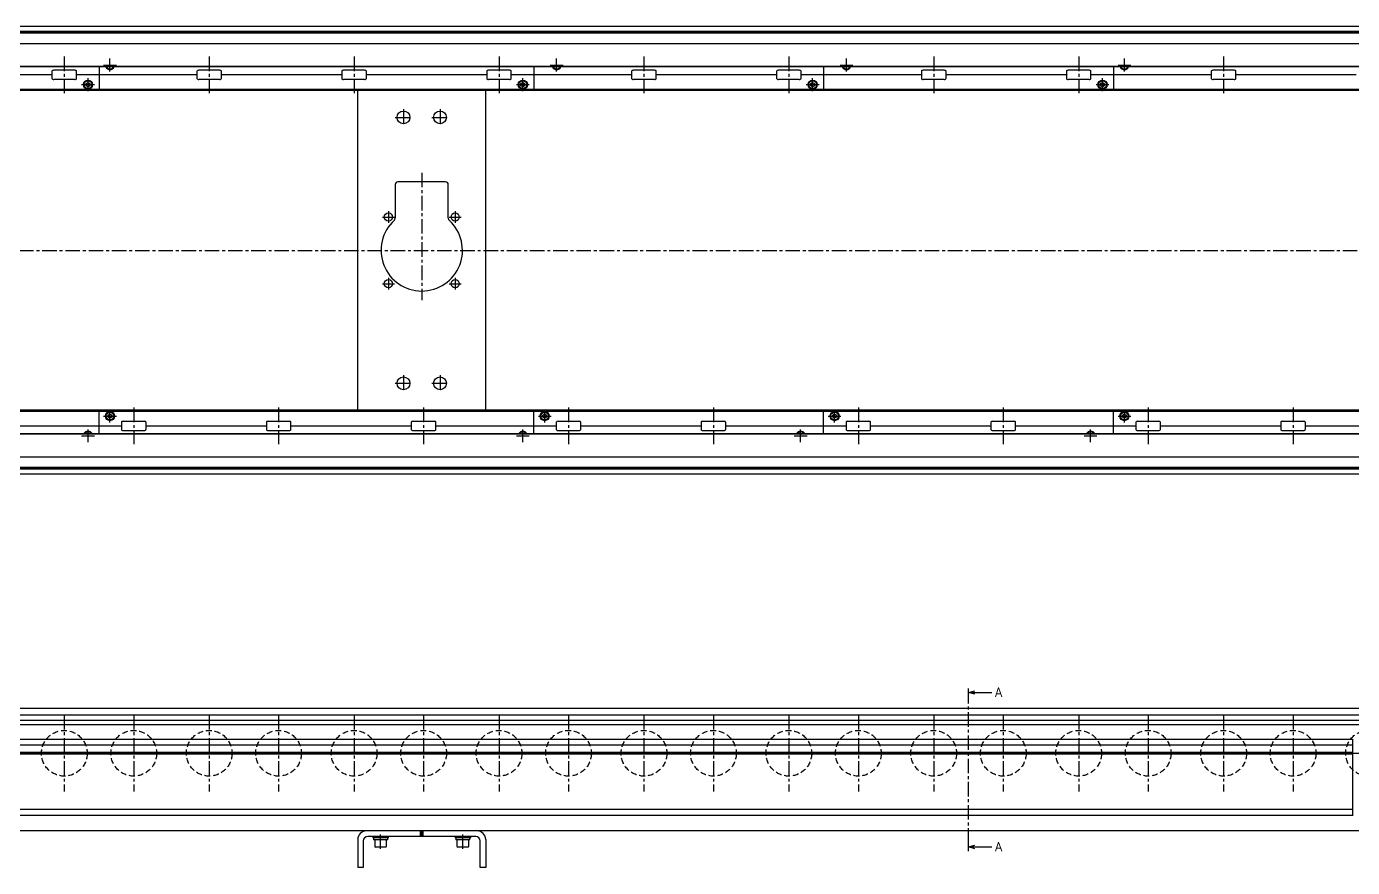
# Model space of a CAD drawing. Extents: x -10 to 4608, y -8 to 1001.
# Drawn here: x 2273 to 3723, y 28 to 948 of the extents above; entities that cross this region are included whole.
import ezdxf

# ---------------------------------------------------------------- set-up
doc = ezdxf.new("R2010")
doc.units = 0
doc.header["$LTSCALE"] = 0.5
doc.linetypes.add('CENTER', pattern=[50.8, 31.75, -6.35, 6.35, -6.35])
doc.linetypes.add('DASHED', pattern=[19.05, 12.7, -6.35])
for name, color, linetype in [('MSM_CENTER', 1, 'CENTER'), ('MSM_CONTINUOUS', 7, 'CONTINUOUS'), ('MSM_DASHED', 4, 'DASHED'), ('MSM_PART_NUMBER', 7, 'CONTINUOUS')]:
    doc.layers.add(name, color=color, linetype=linetype)
doc.styles.get("Standard").update_dxf_attribs({"font": 'txt.shx', "height": 10, "bigfont": 'bigfont.shx'})

# ---------------------------------------------------------------- blocks, each defined once
blk = doc.blocks.new('*U88')
at = {"layer": 'MSM_PART_NUMBER'}
blk.add_text('A', height=10, dxfattribs=at).set_placement((3332.3, 214.9))
blk = doc.blocks.new('*U89')
at = {"layer": 'MSM_PART_NUMBER'}
blk.add_text('A', height=10, dxfattribs=at).set_placement((3332.3, 45.9))

msp = doc.modelspace()

# ---------------------------------------------------------------- linework, layer by layer
at = {"layer": 'MSM_CENTER'}
for p, q in [((2314.3, 915.5), (2314.3, 875.5)), ((2472.8, 915.5), (2472.8, 875.5)), ((2631.3, 915.5), (2631.3, 875.5)), ((2789.8, 915.5), (2789.8, 875.5)), ((2948.3, 915.5), (2948.3, 875.5)), ((3106.8, 915.5), (3106.8, 875.5)), ((3265.2, 915.5), (3265.2, 875.5)), ((3423.8, 915.5), (3423.8, 875.5)), ((3582.3, 915.5), (3582.3, 875.5)), ((2357.3, 906.2), (2371.3, 906.2)), ((2364.3, 899.2), (2364.3, 913.2)), ((2845.8, 906.2), (2859.8, 906.2)), ((2852.8, 899.2), (2852.8, 913.2)), ((3162.8, 906.2), (3176.8, 906.2)), ((3169.8, 899.2), (3169.8, 913.2)), ((3466.8, 906.2), (3480.8, 906.2)), ((3473.8, 899.2), (3473.8, 913.2)), ((2333.3, 884.8), (2347.3, 884.8)), ((2340.3, 877.7), (2340.3, 891.8)), ((2808.8, 884.8), (2822.8, 884.8)), ((2815.8, 877.7), (2815.8, 891.8)), ((3125.8, 884.8), (3139.8, 884.8)), ((3132.8, 877.7), (3132.8, 891.8)), ((3442.8, 884.8), (3456.8, 884.8)), ((3449.8, 877.7), (3449.8, 891.8)), ((2685.3, 857.9), (2685.3, 839.9)), ((2725.3, 857.9), (2725.3, 839.9)), ((2676.3, 848.9), (2694.3, 848.9)), ((2716.3, 848.9), (2734.3, 848.9)), ((2705.3, 788.4), (2705.3, 648.9)), ((2662.3, 739.9), (2675.3, 739.9)), ((2668.8, 746.4), (2668.8, 733.4)), ((2735.3, 739.9), (2748.3, 739.9)), ((2741.8, 746.4), (2741.8, 733.4)), ((359.8, 703.4), (3950.9, 703.4)), ((2668.8, 673.4), (2668.8, 660.4)), ((2741.8, 673.4), (2741.8, 660.4)), ((2662.3, 666.9), (2675.3, 666.9)), ((2735.3, 666.9), (2748.3, 666.9)), ((2685.3, 566.9), (2685.3, 548.9)), ((2725.3, 566.9), (2725.3, 548.9)), ((2676.3, 557.9), (2694.3, 557.9)), ((2716.3, 557.9), (2734.3, 557.9)), ((2364.3, 515), (2364.3, 529)), ((2390.3, 531.3), (2390.3, 491.3)), ((2548.7, 531.3), (2548.7, 491.3)), ((2707.3, 531.3), (2707.3, 491.3)), ((2839.8, 515), (2839.8, 529)), ((2865.8, 531.3), (2865.8, 491.3)), ((3024.3, 531.3), (3024.3, 491.3)), ((3156.8, 515), (3156.8, 529)), ((3182.8, 531.3), (3182.8, 491.3)), ((3341.3, 531.3), (3341.3, 491.3)), ((3473.8, 515), (3473.8, 529)), ((3499.8, 531.3), (3499.8, 491.3)), ((3658.3, 531.3), (3658.3, 491.3)), ((2357.3, 522), (2371.3, 522)), ((2832.8, 522), (2846.8, 522)), ((3149.8, 522), (3163.8, 522)), ((3466.8, 522), (3480.8, 522)), ((2333.3, 500.5), (2347.3, 500.5)), ((2340.3, 493.5), (2340.3, 507.5)), ((2808.8, 500.5), (2822.8, 500.5)), ((2815.8, 493.5), (2815.8, 507.5)), ((3112.7, 500.5), (3126.8, 500.5)), ((3119.7, 493.5), (3119.7, 507.5)), ((3429.8, 500.5), (3443.8, 500.5)), ((3436.8, 493.5), (3436.8, 507.5)), ((3303.3, 55), (3303.3, 215)), ((2314.3, 195), (2314.3, 111)), ((2390.3, 195), (2390.3, 111)), ((2472.8, 195), (2472.8, 111)), ((2548.7, 195), (2548.7, 111)), ((2631.3, 195), (2631.3, 111)), ((2707.3, 195), (2707.3, 111)), ((2789.8, 195), (2789.8, 111)), ((2865.8, 195), (2865.8, 111)), ((2948.3, 195), (2948.3, 111)), ((3024.3, 195), (3024.3, 111)), ((3106.8, 195), (3106.8, 111)), ((3182.8, 195), (3182.8, 111)), ((3265.2, 195), (3265.2, 111)), ((3341.3, 195), (3341.3, 111)), ((3423.8, 195), (3423.8, 111)), ((3499.8, 195), (3499.8, 111)), ((3582.3, 195), (3582.3, 111)), ((3658.3, 195), (3658.3, 111)), ((367.2, 153), (3941.2, 153)), ((2660.3, 48.4), (2660.3, 64)), ((2750.3, 48.4), (2750.3, 64))]:
    msp.add_line(p, q, dxfattribs=at)
at = {"layer": 'MSM_CONTINUOUS'}
for p, q in [((3940.8, 948.4), (370.7, 948.4)), ((3939.2, 948.3), (372.3, 948.3)), ((3914.6, 942.9), (396.9, 942.9)), ((3939.2, 929.5), (372.3, 929.5)), ((3914.6, 941.2), (396.9, 941.2)), ((3914.5, 942), (397, 942)), ((3939.2, 904.1), (372.3, 904.1)), ((3939.2, 904.5), (422.2, 904.5)), ((2300.8, 899.5), (2300.8, 891.5)), ((2325.7, 900.5), (2302.8, 900.5)), ((2327.7, 891.5), (2327.7, 899.5)), ((2352.3, 904.1), (2352.3, 879.4)), ((2364.3, 903.9), (2363.9, 904.1)), ((2364.6, 904.1), (2364.3, 903.9)), ((2459.3, 899.5), (2459.3, 891.5)), ((2484.2, 900.5), (2461.3, 900.5)), ((2486.2, 891.5), (2486.2, 899.5)), ((2617.8, 899.5), (2617.8, 891.5)), ((2642.7, 900.5), (2619.8, 900.5)), ((2644.7, 891.5), (2644.7, 899.5)), ((2776.3, 899.5), (2776.3, 891.5)), ((2801.2, 900.5), (2778.3, 900.5)), ((2803.2, 891.5), (2803.2, 899.5)), ((2827.8, 904.1), (2827.8, 879.4)), ((2852.8, 903.9), (2852.4, 904.1)), ((2853.1, 904.1), (2852.8, 903.9)), ((2934.8, 899.5), (2934.8, 891.5)), ((2959.7, 900.5), (2936.8, 900.5)), ((2961.7, 891.5), (2961.7, 899.5)), ((3093.3, 899.5), (3093.3, 891.5)), ((3118.2, 900.5), (3095.3, 900.5)), ((3120.2, 891.5), (3120.2, 899.5)), ((3144.8, 904.1), (3144.8, 879.4)), ((3169.8, 903.9), (3169.4, 904.1)), ((3170.1, 904.1), (3169.8, 903.9)), ((3251.8, 899.5), (3251.8, 891.5)), ((3276.7, 900.5), (3253.8, 900.5)), ((3278.7, 891.5), (3278.7, 899.5)), ((3410.3, 899.5), (3410.3, 891.5)), ((3435.2, 900.5), (3412.3, 900.5)), ((3437.2, 891.5), (3437.2, 899.5)), ((3461.8, 904.1), (3461.8, 879.4)), ((3473.8, 903.9), (3473.4, 904.1)), ((3474.1, 904.1), (3473.8, 903.9)), ((3568.8, 899.5), (3568.8, 891.5)), ((3593.7, 900.5), (3570.8, 900.5)), ((3595.7, 891.5), (3595.7, 899.5)), ((2300.8, 895.5), (2169.2, 895.5)), ((2325.7, 890.5), (2302.8, 890.5)), ((2459.3, 895.5), (2327.7, 895.5)), ((2338.3, 885.9), (2340.3, 887.1)), ((2338.3, 883.6), (2338.3, 885.9)), ((2340.3, 887.1), (2342.3, 885.9)), ((2342.3, 885.9), (2342.3, 883.6)), ((2484.2, 890.5), (2461.3, 890.5)), ((2617.8, 895.5), (2486.2, 895.5)), ((2642.7, 890.5), (2619.8, 890.5)), ((2776.3, 895.5), (2644.7, 895.5)), ((2801.2, 890.5), (2778.3, 890.5)), ((2934.8, 895.5), (2803.2, 895.5)), ((2813.8, 885.9), (2815.8, 887.1)), ((2813.8, 883.6), (2813.8, 885.9)), ((2815.8, 887.1), (2817.8, 885.9)), ((2817.8, 885.9), (2817.8, 883.6)), ((2959.7, 890.5), (2936.8, 890.5)), ((3093.3, 895.5), (2961.7, 895.5)), ((3118.2, 890.5), (3095.3, 890.5)), ((3251.8, 895.5), (3120.2, 895.5)), ((3130.8, 885.9), (3132.8, 887.1)), ((3130.8, 883.6), (3130.8, 885.9)), ((3132.8, 887.1), (3134.8, 885.9)), ((3134.8, 885.9), (3134.8, 883.6)), ((3276.7, 890.5), (3253.8, 890.5)), ((3410.3, 895.5), (3278.7, 895.5)), ((3435.2, 890.5), (3412.3, 890.5)), ((3568.8, 895.5), (3437.2, 895.5)), ((3447.8, 885.9), (3449.8, 887.1)), ((3447.8, 883.6), (3447.8, 885.9)), ((3449.8, 887.1), (3451.8, 885.9)), ((3451.8, 885.9), (3451.8, 883.6)), ((3593.7, 890.5), (3570.8, 890.5)), ((3727.3, 895.5), (3595.7, 895.5)), ((3937.3, 879.4), (450.3, 879.4)), ((3940.8, 878.4), (450.3, 878.4)), ((2340.3, 882.4), (2338.3, 883.6)), ((2342.3, 883.6), (2340.3, 882.4)), ((2635.3, 528.4), (2635.3, 878.4)), ((2775.3, 528.4), (2775.3, 878.4)), ((2815.8, 882.4), (2813.8, 883.6)), ((2817.8, 883.6), (2815.8, 882.4)), ((3132.8, 882.4), (3130.8, 883.6)), ((3134.8, 883.6), (3132.8, 882.4)), ((3449.8, 882.4), (3447.8, 883.6)), ((3451.8, 883.6), (3449.8, 882.4)), ((2676.3, 775.4), (2676.3, 738.5)), ((2731.3, 778.4), (2679.3, 778.4)), ((2734.3, 738.5), (2734.3, 775.4)), ((3940.8, 528.4), (450.3, 528.4)), ((450.3, 527.4), (3937.3, 527.4)), ((2352.3, 502.6), (2352.3, 527.4)), ((2362.3, 523.2), (2364.3, 524.4)), ((2362.3, 520.9), (2362.3, 523.2)), ((2364.3, 524.4), (2366.3, 523.2)), ((2366.3, 523.2), (2366.3, 520.9)), ((2827.8, 502.6), (2827.8, 527.4)), ((2837.8, 523.2), (2839.8, 524.4)), ((2837.8, 520.9), (2837.8, 523.2)), ((2839.8, 524.4), (2841.8, 523.2)), ((2841.8, 523.2), (2841.8, 520.9)), ((3144.8, 502.6), (3144.8, 527.4)), ((3154.8, 523.2), (3156.8, 524.4)), ((3154.8, 520.9), (3154.8, 523.2)), ((3156.8, 524.4), (3158.8, 523.2)), ((3158.8, 523.2), (3158.8, 520.9)), ((3461.8, 502.6), (3461.8, 527.4)), ((3471.8, 523.2), (3473.8, 524.4)), ((3471.8, 520.9), (3471.8, 523.2)), ((3473.8, 524.4), (3475.8, 523.2)), ((3475.8, 523.2), (3475.8, 520.9)), ((2245.2, 511.3), (2376.8, 511.3)), ((2364.3, 519.7), (2362.3, 520.9)), ((2366.3, 520.9), (2364.3, 519.7)), ((2376.8, 515.3), (2376.8, 507.3)), ((2378.8, 516.3), (2401.7, 516.3)), ((2403.7, 507.3), (2403.7, 515.3)), ((2403.7, 511.3), (2535.3, 511.3)), ((2535.3, 515.3), (2535.3, 507.3)), ((2537.3, 516.3), (2560.2, 516.3)), ((2562.2, 507.3), (2562.2, 515.3)), ((2562.2, 511.3), (2693.8, 511.3)), ((2693.8, 515.3), (2693.8, 507.3)), ((2695.8, 516.3), (2718.7, 516.3)), ((2720.7, 507.3), (2720.7, 515.3)), ((2720.7, 511.3), (2852.3, 511.3)), ((2839.8, 519.7), (2837.8, 520.9)), ((2841.8, 520.9), (2839.8, 519.7)), ((2852.3, 515.3), (2852.3, 507.3)), ((2854.3, 516.3), (2877.2, 516.3)), ((2879.2, 507.3), (2879.2, 515.3)), ((2879.2, 511.3), (3010.8, 511.3)), ((3010.8, 515.3), (3010.8, 507.3)), ((3012.8, 516.3), (3035.7, 516.3)), ((3037.7, 507.3), (3037.7, 515.3)), ((3037.7, 511.3), (3169.3, 511.3)), ((3156.8, 519.7), (3154.8, 520.9)), ((3158.8, 520.9), (3156.8, 519.7)), ((3169.3, 515.3), (3169.3, 507.3)), ((3171.3, 516.3), (3194.2, 516.3)), ((3196.2, 507.3), (3196.2, 515.3)), ((3196.2, 511.3), (3327.8, 511.3)), ((3327.8, 515.3), (3327.8, 507.3)), ((3329.8, 516.3), (3352.7, 516.3)), ((3354.7, 507.3), (3354.7, 515.3)), ((3354.7, 511.3), (3486.3, 511.3)), ((3473.8, 519.7), (3471.8, 520.9)), ((3475.8, 520.9), (3473.8, 519.7)), ((3486.3, 515.3), (3486.3, 507.3)), ((3488.3, 516.3), (3511.2, 516.3)), ((3513.2, 507.3), (3513.2, 515.3)), ((3513.2, 511.3), (3644.8, 511.3)), ((3644.8, 515.3), (3644.8, 507.3)), ((3646.8, 516.3), (3669.7, 516.3)), ((3671.7, 507.3), (3671.7, 515.3)), ((3671.7, 511.3), (3803.3, 511.3)), ((3939.2, 502.6), (372.3, 502.6)), ((3939.2, 502.2), (422.2, 502.2)), ((2339.9, 502.6), (2340.3, 502.9)), ((2340.3, 502.9), (2340.6, 502.6)), ((2378.8, 506.3), (2401.7, 506.3)), ((2537.3, 506.3), (2560.2, 506.3)), ((2695.8, 506.3), (2718.7, 506.3)), ((2815.4, 502.6), (2815.8, 502.9)), ((2815.8, 502.9), (2816.1, 502.6)), ((2854.3, 506.3), (2877.2, 506.3)), ((3012.8, 506.3), (3035.7, 506.3)), ((3119.4, 502.6), (3119.7, 502.9)), ((3119.7, 502.9), (3120.1, 502.6)), ((3171.3, 506.3), (3194.2, 506.3)), ((3329.8, 506.3), (3352.7, 506.3)), ((3436.4, 502.6), (3436.8, 502.9)), ((3436.8, 502.9), (3437.1, 502.6)), ((3488.3, 506.3), (3511.2, 506.3)), ((3646.8, 506.3), (3669.7, 506.3)), ((3939.2, 477.2), (372.3, 477.2)), ((3914.6, 465.6), (396.9, 465.6)), ((3914.5, 464.7), (397, 464.7)), ((3940.8, 458.4), (370.7, 458.4)), ((3939.2, 458.4), (372.3, 458.4)), ((3914.6, 463.9), (396.9, 463.9)), ((3303.3, 215), (3303.3, 224)), ((3303.3, 219.5), (3310.3, 221.4)), ((3303.3, 219.5), (3328.9, 219.5)), ((3310.3, 217.6), (3303.3, 219.5)), ((3939.2, 202), (372.3, 202)), ((3939.2, 194.6), (674.4, 194.6)), ((3823.2, 189), (676.7, 189)), ((3823.2, 184), (678.7, 184)), ((3723.2, 168.2), (667.3, 168.2)), ((3723.2, 161.8), (682.3, 161.8)), ((3723.2, 168.5), (3723.2, 84.5)), ((3723.2, 153.9), (682.3, 153.9)), ((3723.2, 153), (682.3, 153)), ((3723.2, 152.1), (682.3, 152.1)), ((3723.2, 91.3), (682.3, 91.3)), ((3723.2, 84.8), (679.8, 84.8)), ((3940.8, 68), (472.3, 68)), ((2635.3, 58.5), (2635.3, 28)), ((2764.3, 62), (2646.3, 62)), ((2651.8, 62), (2651.8, 60.4)), ((2668.8, 60.4), (2651.8, 60.4)), ((2652.6, 60.4), (2652.6, 58.4)), ((2668, 58.4), (2652.6, 58.4)), ((2653.8, 58.4), (2653.8, 51.2)), ((2666.8, 51.2), (2666.8, 58.4)), ((2668, 58.4), (2668, 60.4)), ((2668.8, 60.4), (2668.8, 62)), ((2703.8, 62), (2703.8, 68)), ((2705.3, 62), (2705.3, 68)), ((2706.8, 62), (2706.8, 68)), ((2741.8, 62), (2741.8, 60.4)), ((2758.8, 60.4), (2741.8, 60.4)), ((2742.6, 60.4), (2742.6, 58.4)), ((2758, 58.4), (2742.6, 58.4)), ((2743.8, 58.4), (2743.8, 51.2)), ((2756.8, 51.2), (2756.8, 58.4)), ((2758, 58.4), (2758, 60.4)), ((2758.8, 60.4), (2758.8, 62)), ((2775.3, 58.5), (2775.3, 28)), ((2641.3, 57), (2641.3, 28)), ((2665.9, 50.4), (2654.6, 50.4)), ((2755.9, 50.4), (2744.6, 50.4)), ((2769.3, 28), (2769.3, 57)), ((3303.3, 46), (3303.3, 55)), ((3303.3, 50.5), (3310.3, 52.4)), ((3310.3, 48.6), (3303.3, 50.5)), ((3303.3, 50.5), (3328.9, 50.5)), ((2641.3, 28), (2635.3, 28)), ((2775.3, 28), (2769.3, 28))]:
    msp.add_line(p, q, dxfattribs=at)
for centre, radius in [((2340.3, 884.8), 5), ((2340.3, 884.8), 4.25), ((2815.8, 884.8), 5), ((2815.8, 884.8), 4.25), ((3132.8, 884.8), 5), ((3132.8, 884.8), 4.25), ((3449.8, 884.8), 5), ((3449.8, 884.8), 4.25), ((2685.3, 848.9), 7), ((2725.3, 848.9), 7), ((2668.8, 739.9), 4.5), ((2741.8, 739.9), 4.5), ((2668.8, 666.9), 4.5), ((2741.8, 666.9), 4.5), ((2685.3, 557.9), 7), ((2725.3, 557.9), 7), ((2364.3, 522), 5), ((2364.3, 522), 4.25), ((2839.8, 522), 5), ((2839.8, 522), 4.25), ((3156.8, 522), 5), ((3156.8, 522), 4.25), ((3473.8, 522), 5), ((3473.8, 522), 4.25)]:
    msp.add_circle(centre, radius, dxfattribs=at)
for centre, radius, start, end in [((2301.7, 899.4), 0.882, 115.5328, 172.1027), ((2302.8, 897.1), 3.41, 89.6687, 115.2454), ((2325.7, 897.1), 3.41, 64.7546, 90.3313), ((2326.8, 899.4), 0.882, 7.8973, 64.4672), ((2364.3, 906.2), 5, 204.8346, 335.1654), ((2364.3, 906.2), 4.25, 209.6116, 330.3884), ((2460.2, 899.4), 0.882, 115.5328, 172.1027), ((2461.3, 897.1), 3.41, 89.6687, 115.2454), ((2484.2, 897.1), 3.41, 64.7546, 90.3313), ((2485.3, 899.4), 0.882, 7.8973, 64.4672), ((2618.7, 899.4), 0.882, 115.5328, 172.1027), ((2619.8, 897.1), 3.41, 89.6687, 115.2454), ((2642.7, 897.1), 3.41, 64.7546, 90.3313), ((2643.8, 899.4), 0.882, 7.8973, 64.4672), ((2777.2, 899.4), 0.882, 115.5328, 172.1027), ((2778.3, 897.1), 3.41, 89.6687, 115.2454), ((2801.2, 897.1), 3.41, 64.7546, 90.3313), ((2802.3, 899.4), 0.882, 7.8973, 64.4672), ((2852.8, 906.2), 5, 204.8346, 335.1654), ((2852.8, 906.2), 4.25, 209.6116, 330.3884), ((2935.7, 899.4), 0.882, 115.5328, 172.1027), ((2936.8, 897.1), 3.41, 89.6687, 115.2454), ((2959.7, 897.1), 3.41, 64.7546, 90.3313), ((2960.8, 899.4), 0.882, 7.8973, 64.4672), ((3094.2, 899.4), 0.882, 115.5328, 172.1027), ((3095.3, 897.1), 3.41, 89.6687, 115.2454), ((3118.2, 897.1), 3.41, 64.7546, 90.3313), ((3119.3, 899.4), 0.882, 7.8973, 64.4672), ((3169.8, 906.2), 5, 204.8346, 335.1654), ((3169.8, 906.2), 4.25, 209.6116, 330.3884), ((3252.7, 899.4), 0.882, 115.5328, 172.1027), ((3253.8, 897.1), 3.41, 89.6687, 115.2454), ((3276.7, 897.1), 3.41, 64.7546, 90.3313), ((3277.8, 899.4), 0.882, 7.8973, 64.4672), ((3411.2, 899.4), 0.882, 115.5328, 172.1027), ((3412.3, 897.1), 3.41, 89.6687, 115.2454), ((3435.2, 897.1), 3.41, 64.7546, 90.3313), ((3436.3, 899.4), 0.882, 7.8973, 64.4672), ((3473.8, 906.2), 5, 204.8346, 335.1654), ((3473.8, 906.2), 4.25, 209.6116, 330.3884), ((3569.7, 899.4), 0.882, 115.5328, 172.1027), ((3570.8, 897.1), 3.41, 89.6687, 115.2454), ((3593.7, 897.1), 3.41, 64.7546, 90.3313), ((3594.8, 899.4), 0.882, 7.8973, 64.4672), ((2301.7, 891.6), 0.882, 187.8973, 244.4672), ((2302.8, 893.9), 3.41, 244.7546, 270.3313), ((2325.7, 893.9), 3.41, 269.6687, 295.2454), ((2326.8, 891.6), 0.882, 295.5328, 352.1027), ((2460.2, 891.6), 0.882, 187.8973, 244.4672), ((2461.3, 893.9), 3.41, 244.7546, 270.3313), ((2484.2, 893.9), 3.41, 269.6687, 295.2454), ((2485.3, 891.6), 0.882, 295.5328, 352.1027), ((2618.7, 891.6), 0.882, 187.8973, 244.4672), ((2619.8, 893.9), 3.41, 244.7546, 270.3313), ((2642.7, 893.9), 3.41, 269.6687, 295.2454), ((2643.8, 891.6), 0.882, 295.5328, 352.1027), ((2777.2, 891.6), 0.882, 187.8973, 244.4672), ((2778.3, 893.9), 3.41, 244.7546, 270.3313), ((2801.2, 893.9), 3.41, 269.6687, 295.2454), ((2802.3, 891.6), 0.882, 295.5328, 352.1027), ((2935.7, 891.6), 0.882, 187.8973, 244.4672), ((2936.8, 893.9), 3.41, 244.7546, 270.3313), ((2959.7, 893.9), 3.41, 269.6687, 295.2454), ((2960.8, 891.6), 0.882, 295.5328, 352.1027), ((3094.2, 891.6), 0.882, 187.8973, 244.4672), ((3095.3, 893.9), 3.41, 244.7546, 270.3313), ((3118.2, 893.9), 3.41, 269.6687, 295.2454), ((3119.3, 891.6), 0.882, 295.5328, 352.1027), ((3252.7, 891.6), 0.882, 187.8973, 244.4672), ((3253.8, 893.9), 3.41, 244.7546, 270.3313), ((3276.7, 893.9), 3.41, 269.6687, 295.2454), ((3277.8, 891.6), 0.882, 295.5328, 352.1027), ((3411.2, 891.6), 0.882, 187.8973, 244.4672), ((3412.3, 893.9), 3.41, 244.7546, 270.3313), ((3435.2, 893.9), 3.41, 269.6687, 295.2454), ((3436.3, 891.6), 0.882, 295.5328, 352.1027), ((3569.7, 891.6), 0.882, 187.8973, 244.4672), ((3570.8, 893.9), 3.41, 244.7546, 270.3313), ((3593.7, 893.9), 3.41, 269.6687, 295.2454), ((3594.8, 891.6), 0.882, 295.5328, 352.1027), ((2679.3, 775.4), 3, 90, 180), ((2731.3, 775.4), 3, 0, 90), ((2705.3, 703.4), 44.5, 132.3521, 47.6479), ((2673.2, 738.5), 3, 312.3521, 360), ((2737.3, 738.5), 3, 180, 227.6479), ((2377.7, 515.2), 0.882, 115.5328, 172.1027), ((2378.8, 512.9), 3.41, 89.6687, 115.2454), ((2401.7, 512.9), 3.41, 64.7546, 90.3313), ((2402.8, 515.2), 0.882, 7.8973, 64.4672), ((2536.2, 515.2), 0.882, 115.5328, 172.1027), ((2537.3, 512.9), 3.41, 89.6687, 115.2454), ((2560.2, 512.9), 3.41, 64.7546, 90.3313), ((2561.3, 515.2), 0.882, 7.8973, 64.4672), ((2694.7, 515.2), 0.882, 115.5328, 172.1027), ((2695.8, 512.9), 3.41, 89.6687, 115.2454), ((2718.7, 512.9), 3.41, 64.7546, 90.3313), ((2719.8, 515.2), 0.882, 7.8973, 64.4672), ((2853.2, 515.2), 0.882, 115.5328, 172.1027), ((2854.3, 512.9), 3.41, 89.6687, 115.2454), ((2877.2, 512.9), 3.41, 64.7546, 90.3313), ((2878.3, 515.2), 0.882, 7.8973, 64.4672), ((3011.7, 515.2), 0.882, 115.5328, 172.1027), ((3012.8, 512.9), 3.41, 89.6687, 115.2454), ((3035.7, 512.9), 3.41, 64.7546, 90.3313), ((3036.8, 515.2), 0.882, 7.8973, 64.4672), ((3170.2, 515.2), 0.882, 115.5328, 172.1027), ((3171.3, 512.9), 3.41, 89.6687, 115.2454), ((3194.2, 512.9), 3.41, 64.7546, 90.3313), ((3195.3, 515.2), 0.882, 7.8973, 64.4672), ((3328.7, 515.2), 0.882, 115.5328, 172.1027), ((3329.8, 512.9), 3.41, 89.6687, 115.2454), ((3352.7, 512.9), 3.41, 64.7546, 90.3313), ((3353.8, 515.2), 0.882, 7.8973, 64.4672), ((3487.2, 515.2), 0.882, 115.5328, 172.1027), ((3488.3, 512.9), 3.41, 89.6687, 115.2454), ((3511.2, 512.9), 3.41, 64.7546, 90.3313), ((3512.3, 515.2), 0.882, 7.8973, 64.4672), ((3645.7, 515.2), 0.882, 115.5328, 172.1027), ((3646.8, 512.9), 3.41, 89.6687, 115.2454), ((3669.7, 512.9), 3.41, 64.7546, 90.3313), ((3670.8, 515.2), 0.882, 7.8973, 64.4672), ((2340.3, 500.5), 5, 24.8346, 155.1654), ((2340.3, 500.5), 4.25, 29.6116, 150.3884), ((2377.7, 507.4), 0.882, 187.8973, 244.4672), ((2378.8, 509.7), 3.41, 244.7546, 270.3313), ((2401.7, 509.7), 3.41, 269.6687, 295.2454), ((2402.8, 507.4), 0.882, 295.5328, 352.1027), ((2536.2, 507.4), 0.882, 187.8973, 244.4672), ((2537.3, 509.7), 3.41, 244.7546, 270.3313), ((2560.2, 509.7), 3.41, 269.6687, 295.2454), ((2561.3, 507.4), 0.882, 295.5328, 352.1027), ((2694.7, 507.4), 0.882, 187.8973, 244.4672), ((2695.8, 509.7), 3.41, 244.7546, 270.3313), ((2718.7, 509.7), 3.41, 269.6687, 295.2454), ((2719.8, 507.4), 0.882, 295.5328, 352.1027), ((2815.8, 500.5), 5, 24.8346, 155.1654), ((2815.8, 500.5), 4.25, 29.6116, 150.3884), ((2853.2, 507.4), 0.882, 187.8973, 244.4672), ((2854.3, 509.7), 3.41, 244.7546, 270.3313), ((2877.2, 509.7), 3.41, 269.6687, 295.2454), ((2878.3, 507.4), 0.882, 295.5328, 352.1027), ((3011.7, 507.4), 0.882, 187.8973, 244.4672), ((3012.8, 509.7), 3.41, 244.7546, 270.3313), ((3035.7, 509.7), 3.41, 269.6687, 295.2454), ((3036.8, 507.4), 0.882, 295.5328, 352.1027), ((3119.7, 500.5), 5, 24.8346, 155.1654), ((3119.7, 500.5), 4.25, 29.6116, 150.3884), ((3170.2, 507.4), 0.882, 187.8973, 244.4672), ((3171.3, 509.7), 3.41, 244.7546, 270.3313), ((3194.2, 509.7), 3.41, 269.6687, 295.2454), ((3195.3, 507.4), 0.882, 295.5328, 352.1027), ((3328.7, 507.4), 0.882, 187.8973, 244.4672), ((3329.8, 509.7), 3.41, 244.7546, 270.3313), ((3352.7, 509.7), 3.41, 269.6687, 295.2454), ((3353.8, 507.4), 0.882, 295.5328, 352.1027), ((3436.8, 500.5), 5, 24.8346, 155.1654), ((3436.8, 500.5), 4.25, 29.6116, 150.3884), ((3487.2, 507.4), 0.882, 187.8973, 244.4672), ((3488.3, 509.7), 3.41, 244.7546, 270.3313), ((3511.2, 509.7), 3.41, 269.6687, 295.2454), ((3512.3, 507.4), 0.882, 295.5328, 352.1027), ((3645.7, 507.4), 0.882, 187.8973, 244.4672), ((3646.8, 509.7), 3.41, 244.7546, 270.3313), ((3669.7, 509.7), 3.41, 269.6687, 295.2454), ((3670.8, 507.4), 0.882, 295.5328, 352.1027), ((2644.8, 58.5), 9.5, 90, 180), ((2646.3, 57), 5, 90, 180), ((2764.3, 57), 5, 0, 90), ((2765.8, 58.5), 9.5, 0, 90), ((2654.6, 51.2), 0.8, 180, 270), ((2665.9, 51.2), 0.8, 270, 0), ((2744.6, 51.2), 0.8, 180, 270), ((2755.9, 51.2), 0.8, 270, 0)]:
    msp.add_arc(centre, radius, start, end, dxfattribs=at)
at = {"layer": 'MSM_DASHED'}
for centre in [(2314.3, 153), (2390.3, 153), (2472.8, 153), (2548.7, 153), (2631.3, 153), (2707.3, 153), (2789.8, 153), (2865.8, 153), (2948.3, 153), (3024.3, 153), (3106.8, 153), (3182.8, 153), (3265.2, 153), (3341.3, 153), (3423.8, 153), (3499.8, 153), (3582.3, 153), (3658.3, 153), (3740.8, 153)]:
    msp.add_circle(centre, 25, dxfattribs=at)

# ---------------------------------------------------------------- block references
at = {"layer": 'MSM_CONTINUOUS'}
for name in ['*U88', '*U89']:
    msp.add_blockref(name, (0, 0), dxfattribs=at)

doc.saveas('drawing.dxf')
